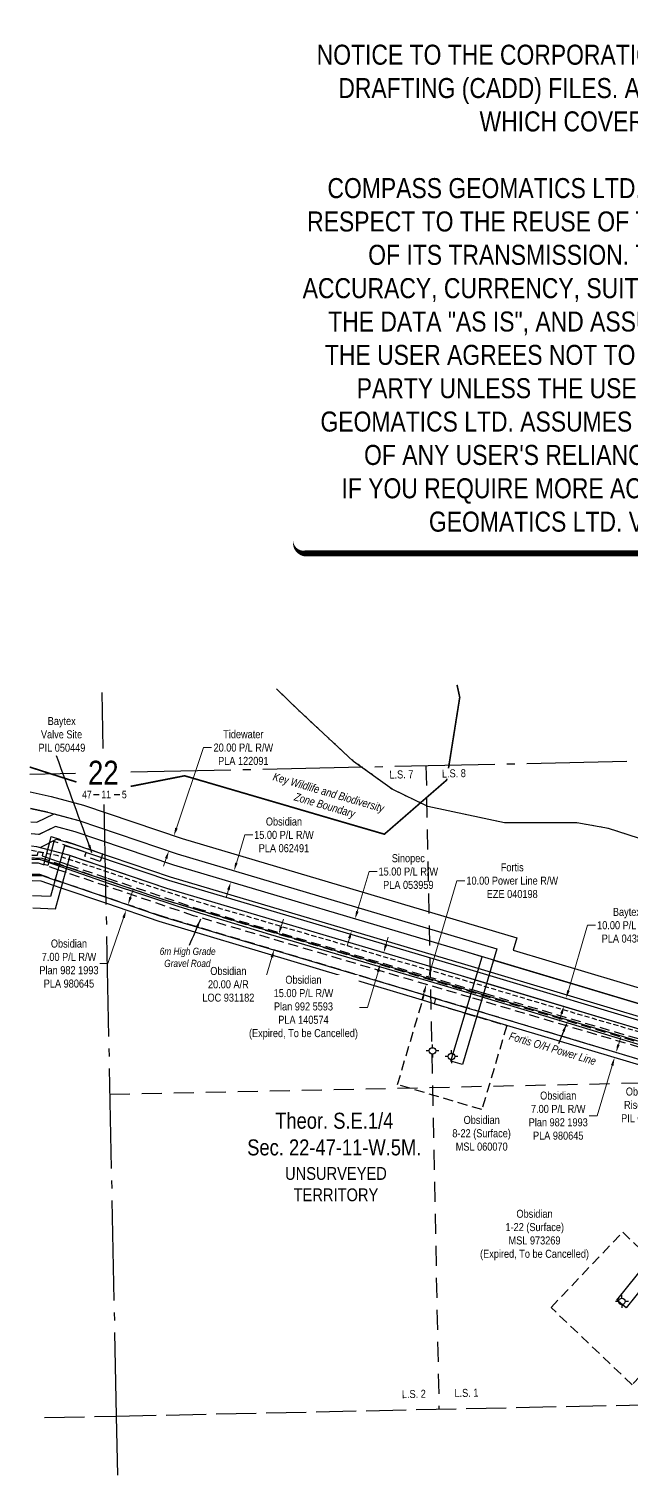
# Model space of a CAD drawing. Extents: x 598714 to 602451, y 5878898 to 5881862.
# Drawn here: x 598714 to 599467, y 5880055 to 5881862 of the extents above; entities that cross this region are included whole.
import ezdxf
from ezdxf.enums import TextEntityAlignment as Align

# ---------------------------------------------------------------- set-up
doc = ezdxf.new("R2010")
doc.units = 0
doc.header["$LTSCALE"] = 5
doc.header["$PDSIZE"] = 0.5
for name, pattern in [('DASHDOT2', [12.7, 6.35, -3.175, 0, -3.175]), ('foc-ACCESSROAD', [3.75, 2.5, -1.25]), ('foc-FLOWLINE', [3.75, 2.5, -1.25]), ('foc-LSD', [8, 5, -3]), ('foc-QUARTERLINE', [33, 25, -3, 2, -3]), ('foc-UNSURVEYED', [12.5, 10, -2.5]), ('foc-WHEELTRACKS', [2, 0.4, -1.6]), ('UG_PIPE', [1.875, 1.25, -0.625])]:
    doc.linetypes.add(name, pattern=pattern)
doc.layers.get('Defpoints').update_dxf_attribs({"color": 9})
for name, color, linetype in [('10', 1, 'Continuous'), ('9', 3, 'Continuous'), ('AS-PIPE-UG', 44, 'UG_PIPE'), ('AS-POWER', 104, 'foc-POWER'), ('AS-WILDLIFE', 131, 'DASHDOT2'), ('C-AR', 13, 'foc-ACCESSROAD'), ('C-RW', 13, 'Continuous'), ('C-SYMBOL', 7, 'Continuous'), ('C-WS', 13, 'foc-ACCESSROAD'), ('CG-SIGNATURES', 7, 'Continuous'), ('F-EZE', 190, 'foc-FLOWLINE'), ('F-RW', 190, 'Continuous'), ('F-WS', 190, 'foc-ACCESSROAD'), ('F-WS-S', 8, 'Continuous'), ('L-QSEC', 8, 'foc-QUARTERLINE'), ('L-SECLBL', 7, 'Continuous'), ('L-SECTION-LSD', 7, 'foc-LSD'), ('L-UNS-T', 3, 'Continuous'), ('L-USEC', 7, 'foc-UNSURVEYED'), ('T-WATER-P3', 160, 'foc-WHEELTRACKS')]:
    doc.layers.add(name, color=color, linetype=linetype)
for name, color, linetype, lineweight in [('C-AR-T', 13, 'Continuous', 9), ('C-RW-T', 13, 'Continuous', 9), ('C-WS-T', 13, 'Continuous', 9), ('F-EZE-T', 190, 'Continuous', 9), ('F-RW-T', 190, 'Continuous', 9), ('F-WS-T', 190, 'Continuous', 9), ('T-TEXT', 48, 'Continuous', 18)]:
    doc.layers.add(name, color=color, linetype=linetype, lineweight=lineweight)
doc.layers.add('DISCLAIMER', color=7, linetype='Continuous', plot=False)
doc.styles.add('100L', font='ARIALN.TTF', dxfattribs={"height": 11})
doc.styles.add('175L', font='ARIALN.TTF', dxfattribs={"height": 20})
doc.styles.add('240', font='ARIALN.TTF', dxfattribs={"height": 30})
doc.styles.add('80', font='ARIALN.TTF', dxfattribs={"height": 10})
doc.styles.add('80CG', font='ARIALN.TTF', dxfattribs={"height": 10})
doc.styles.add('80L', font='ARIALN.TTF', dxfattribs={"height": 10})
doc.styles.add('foc-LtypeFont', font='ARIALN.TTF', dxfattribs={"height": 7.35})
doc.styles.add('SIMPLEX', font='ARIALN.TTF')
doc.linetypes.add('foc-POWER', pattern='A,6,-1,["P",foc-LtypeFont,S=0.2,R=0,X=-0.625,Y=-0.75],-1.24,4', length=12.24)
doc.linetypes.add('foc-TOPO-flowdirection-NOLINE', pattern='A,0,[">",foc-LtypeFont,S=0.3,R=0,X=0,Y=-0.945],-20,[">",foc-LtypeFont,S=0.3,R=0,X=0,Y=-0.945],0', length=20)
doc.dimstyles.new('Compass 5 000', dxfattribs={"dimscale": 5, "dimtxt": 9, "dimasz": 2, "dimexe": 0.2, "dimexo": 0.0625, "dimgap": 0.5, "dimtad": 0, "dimtih": 1, "dimtoh": 1, "dimzin": 0, "dimdsep": 46, "dimtxsty": '80CG', "dimcen": 0.1, "dimse1": 1, "dimse2": 1, "dimclrd": 256, "dimclrt": 256, "dimaunit": 1, "dimadec": 4, "dimazin": 0, "dimtfac": 0.06, "dimtofl": 0, "dimtmove": 0, "dimatfit": 1, "dimfxl": 0.2, "dimtolj": 1, "dimtzin": 0, "dimlwd": -1, "dimarcsym": 0})

# ---------------------------------------------------------------- blocks, each defined once
blk = doc.blocks.new('L-SECLBL')
at = {"layer": '9', "color": 7}
for p, q in [((-5.1, -27.8), (-12.3, -27.8)), ((20.7, -27.8), (13.5, -27.8))]:
    blk.add_line(p, q, dxfattribs=at)
at = {"layer": '10', "color": 2, "style": 'SIMPLEX'}
blk.add_attdef('SEC', text='', height=30, dxfattribs=at).set_placement((0, 0), align=Align.MIDDLE)
at = {"layer": '10', "color": 5, "style": '80L'}
blk.add_attdef('TWP', text='', height=9.5, dxfattribs=at).set_placement((-14.4, -27.4), align=Align.MIDDLE_RIGHT)
blk.add_attdef('RGE', text='', height=9.5, dxfattribs=at).set_placement((3.6, -27.4), align=Align.MIDDLE_CENTER)
blk.add_attdef('MER', text='', height=9.5, dxfattribs=at).set_placement((23.2, -27.4), align=Align.MIDDLE_LEFT)
blk = doc.blocks.new('*D42')
at = {"layer": 'C-AR-T', "transparency": 16777216}
for p, q in [((599029.3, 5880740), (599032.2, 5880749.5)), ((599017.8, 5880701.7), (599007.7, 5880667.9)), ((599007.7, 5880667.9), (598997.7, 5880667.9))]:
    blk.add_line(p, q, dxfattribs=at)
for points in [[(599027.7, 5880740.4), (599030.9, 5880739.5), (599026.4, 5880730.4)], [(599016.2, 5880702.1), (599019.4, 5880701.2), (599020.7, 5880711.2)]]:
    blk.add_solid(points, dxfattribs=at)
at = {"layer": 'Defpoints', "color": 0, "transparency": 16777216}
for p in [(599021.1, 5880732, 0.4), (599015.3, 5880712.8, 0.4), (599020.7, 5880711.2)]:
    blk.add_point(p, dxfattribs=at)
at = {"layer": 'C-AR-T', "transparency": 16777216, "insert": (598963.4, 5880667.9), "char_height": 10, "attachment_point": 5, "style": '80CG'}
blk.add_mtext('\\A1;Obsidian\\P20.00 A/R\\PLOC 931182', dxfattribs=at)
blk = doc.blocks.new('*D43')
at = {"layer": 'C-RW-T', "transparency": 16777216}
for p, q in [((598973.4, 5880819.5), (598983.8, 5880854.6)), ((598983.8, 5880854.6), (598993.8, 5880854.6)), ((598963.5, 5880785.9), (598960.7, 5880776.3))]:
    blk.add_line(p, q, dxfattribs=at)
for points in [[(598971.8, 5880820), (598975, 5880819), (598970.6, 5880809.9)], [(598961.9, 5880786.4), (598965.1, 5880785.4), (598966.3, 5880795.5)]]:
    blk.add_solid(points, dxfattribs=at)
at = {"layer": 'Defpoints', "color": 0, "transparency": 16777216}
for p in [(598953.6, 5880814.9), (598949.4, 5880800.5), (598970.6, 5880809.9)]:
    blk.add_point(p, dxfattribs=at)
at = {"layer": 'C-RW-T', "transparency": 16777216, "insert": (599032.9, 5880854.6), "char_height": 10, "attachment_point": 5, "style": '80CG'}
blk.add_mtext('\\A1;Obsidian\\P15.00 P/L R/W\\PPLA 062491', dxfattribs=at)
blk = doc.blocks.new('*D46')
at = {"layer": 'C-RW-T', "transparency": 16777216}
for p, q in [((599160.4, 5880717.2), (599163.3, 5880726.8)), ((599150.5, 5880683.6), (599137.3, 5880638.8)), ((599137.3, 5880638.8), (599127.3, 5880638.8))]:
    blk.add_line(p, q, dxfattribs=at)
for points in [[(599158.8, 5880717.6), (599162, 5880716.7), (599157.6, 5880707.6)], [(599148.9, 5880684.1), (599152.1, 5880683.1), (599153.4, 5880693.2)]]:
    blk.add_solid(points, dxfattribs=at)
at = {"layer": 'Defpoints', "color": 0, "transparency": 16777216}
for p in [(599134.2, 5880714.5), (599130, 5880700.1), (599153.4, 5880693.2)]:
    blk.add_point(p, dxfattribs=at)
at = {"layer": 'C-RW-T', "transparency": 16777216, "insert": (599057.3, 5880638.8), "char_height": 10, "attachment_point": 5, "style": '80CG', "bg_fill": 3, "box_fill_scale": 1.1, "bg_fill_color": 256, "bg_fill_true_color": 13158600, "bg_fill_transparency": 0}
blk.add_mtext('\\A1;Obsidian\\P15.00 P/L R/W\\PPlan 992 5593\\PPLA 140574\\P(Expired, To be Cancelled)', dxfattribs=at)
blk = doc.blocks.new('*D47')
at = {"layer": 'C-RW-T', "transparency": 16777216}
for p, q in [((598841.1, 5880776.7), (598844.3, 5880786.2)), ((598832.4, 5880751.2), (598812.9, 5880693.8)), ((598812.9, 5880693.8), (598802.9, 5880693.8))]:
    blk.add_line(p, q, dxfattribs=at)
for points in [[(598839.5, 5880777.2), (598842.7, 5880776.2), (598837.9, 5880767.2)], [(598830.8, 5880751.7), (598834, 5880750.6), (598835.6, 5880760.6)]]:
    blk.add_solid(points, dxfattribs=at)
at = {"layer": 'Defpoints', "color": 0, "transparency": 16777216}
for p in [(598787.2, 5880777.1), (598789.5, 5880783.7), (598835.6, 5880760.6)]:
    blk.add_point(p, dxfattribs=at)
at = {"layer": 'C-RW-T', "transparency": 16777216, "insert": (598764.1, 5880693.8), "char_height": 10, "attachment_point": 5, "style": '80CG', "bg_fill": 3, "box_fill_scale": 1.1, "bg_fill_color": 256, "bg_fill_true_color": 13158600, "bg_fill_transparency": 0}
blk.add_mtext('\\A1;Obsidian\\P7.00 P/L R/W\\PPlan 982 1993\\PPLA 980645', dxfattribs=at)
blk = doc.blocks.new('*D48')
at = {"layer": 'C-RW-T', "transparency": 16777216}
for p, q in [((599451, 5880592.5), (599453.9, 5880602)), ((599443.3, 5880566.6), (599424.5, 5880503.8)), ((599424.5, 5880503.8), (599414.5, 5880503.8))]:
    blk.add_line(p, q, dxfattribs=at)
for points in [[(599449.4, 5880592.9), (599452.6, 5880592), (599448.2, 5880582.9)], [(599441.7, 5880567.1), (599444.9, 5880566.1), (599446.2, 5880576.2)]]:
    blk.add_solid(points, dxfattribs=at)
at = {"layer": 'Defpoints', "color": 0, "transparency": 16777216}
for p in [(599454.3, 5880581.1), (599446.2, 5880576.2), (599452.3, 5880574.4)]:
    blk.add_point(p, dxfattribs=at)
at = {"layer": 'C-RW-T', "transparency": 16777216, "insert": (599375.8, 5880503.8), "char_height": 10, "attachment_point": 5, "style": '80CG', "bg_fill": 3, "box_fill_scale": 1.1, "bg_fill_color": 256, "bg_fill_true_color": 13158600, "bg_fill_transparency": 0}
blk.add_mtext('\\A1;Obsidian\\P7.00 P/L R/W\\PPlan 982 1993\\PPLA 980645', dxfattribs=at)
blk = doc.blocks.new('*D51')
at = {"layer": 'Defpoints', "color": 0, "transparency": 16777216}
for p in [(599054.6, 5880724.3), (599051.8, 5880714.7), (599210.9, 5880667.8)]:
    blk.add_point(p, dxfattribs=at)
at = {"layer": 'F-EZE-T', "transparency": 16777216}
for p, q in [((599216.6, 5880687), (599249.2, 5880797.4)), ((599249.2, 5880797.4), (599259.2, 5880797.4)), ((599208.1, 5880658.2), (599205.3, 5880648.6))]:
    blk.add_line(p, q, dxfattribs=at)
for points in [[(599215, 5880687.4), (599218.2, 5880686.5), (599213.8, 5880677.4)], [(599206.5, 5880658.7), (599209.7, 5880657.7), (599210.9, 5880667.8)]]:
    blk.add_solid(points, dxfattribs=at)
at = {"layer": 'F-EZE-T', "transparency": 16777216, "insert": (599318.3, 5880797.4), "char_height": 10, "attachment_point": 5, "style": '80CG'}
blk.add_mtext('\\A1;Fortis\\P10.00 Power Line R/W\\PEZE 040198', dxfattribs=at)
blk = doc.blocks.new('*D54')
at = {"layer": 'Defpoints', "color": 0, "transparency": 16777216}
for p in [(598859.7, 5880865.6), (598895.3, 5880853.6), (598853.3, 5880846.6)]:
    blk.add_point(p, dxfattribs=at)
at = {"layer": 'F-RW-T', "transparency": 16777216}
for p, q in [((598898.5, 5880863), (598932.5, 5880963.7)), ((598932.5, 5880963.7), (598942.5, 5880963.7)), ((598885.7, 5880825.1), (598882.5, 5880815.7))]:
    blk.add_line(p, q, dxfattribs=at)
for points in [[(598896.9, 5880863.6), (598900.1, 5880862.5), (598895.3, 5880853.6)], [(598884.1, 5880825.7), (598887.2, 5880824.6), (598888.9, 5880834.6)]]:
    blk.add_solid(points, dxfattribs=at)
at = {"layer": 'F-RW-T', "transparency": 16777216, "insert": (598982.1, 5880963.7), "char_height": 10, "attachment_point": 5, "style": '80CG'}
blk.add_mtext('\\A1;Tidewater\\P20.00 P/L R/W\\PPLA 122091', dxfattribs=at)
blk = doc.blocks.new('*D55')
at = {"layer": 'Defpoints', "color": 0, "transparency": 16777216}
for p in [(599060.9, 5880767.5), (599056.7, 5880753.1), (599121.8, 5880749.5)]:
    blk.add_point(p, dxfattribs=at)
at = {"layer": 'F-RW-T', "transparency": 16777216}
for p, q in [((599124.6, 5880759.1), (599139.3, 5880808.8)), ((599139.3, 5880808.8), (599149.3, 5880808.8)), ((599114.7, 5880725.5), (599111.9, 5880715.9))]:
    blk.add_line(p, q, dxfattribs=at)
for points in [[(599123, 5880759.6), (599126.2, 5880758.6), (599121.8, 5880749.5)], [(599113.1, 5880726), (599116.3, 5880725), (599117.5, 5880735.1)]]:
    blk.add_solid(points, dxfattribs=at)
at = {"layer": 'F-RW-T', "transparency": 16777216, "insert": (599188.4, 5880808.8), "char_height": 10, "attachment_point": 5, "style": '80CG'}
blk.add_mtext('\\A1;Sinopec\\P15.00 P/L R/W\\PPLA 053959', dxfattribs=at)
blk = doc.blocks.new('*D56')
at = {"layer": 'Defpoints', "color": 0, "transparency": 16777216}
for p in [(599152.1, 5880709.1), (599154.9, 5880718.7), (599385.7, 5880650.5)]:
    blk.add_point(p, dxfattribs=at)
at = {"layer": 'F-RW-T', "transparency": 16777216}
for p, q in [((599388.5, 5880660.1), (599412.6, 5880741.7)), ((599412.6, 5880741.7), (599422.6, 5880741.7)), ((599380, 5880631.3), (599377.2, 5880621.8))]:
    blk.add_line(p, q, dxfattribs=at)
for points in [[(599386.9, 5880660.6), (599390.1, 5880659.6), (599385.7, 5880650.5)], [(599378.4, 5880631.8), (599381.6, 5880630.9), (599382.9, 5880640.9)]]:
    blk.add_solid(points, dxfattribs=at)
at = {"layer": 'F-RW-T', "transparency": 16777216, "insert": (599461.7, 5880741.7), "char_height": 10, "attachment_point": 5, "style": '80CG'}
blk.add_mtext('\\A1;Baytex\\P10.00 P/L R/W\\PPLA 043804', dxfattribs=at)
blk = doc.blocks.new('GABD')
for p, q in [((-0.81, 0), (-1.62, 0)), ((0, 0.81), (0, 1.62)), ((1.62, 0), (0.81, 0)), ((0, -0.81), (0, -1.62))]:
    blk.add_line(p, q)
blk.add_circle((0, 0), 0.8)
blk = doc.blocks.new('Disclaimer_Legal')
at = {"layer": 'DISCLAIMER', "color": 254, "flags": 128}
blk.add_lwpolyline([(-3612.9, -1104.6, 37.5, 37.5, 0), (4096.1, -1104.6, 37.5, 37.5, 0.414214), (4171.1, -1029.6, 37.5, 37.5, 0), (4171.1, 2078.7, 37.5, 0, 0.414214), (4096.1, 2153.7, 0, 0, 0), (-3612.9, 2153.7, 0, 0, 0.414214), (-3687.9, 2078.7, 0, 0, 0), (-3687.9, -1029.6, 0, 37.5, 0.414214)], format="xyseb", close=True, dxfattribs=at)
at = {"layer": 'DISCLAIMER', "color": 254, "insert": (241.6, 533.9), "char_height": 125, "width": 7717.568, "attachment_point": 5, "style": '80'}
blk.add_mtext('NOTICE TO THE CORPORATION, PERSON &/OR PERSONS REGARDING THIS COMPUTER AIDED DESIGN AND DRAFTING (CADD) FILES. ACCEPTANCE OF THE CADD DATA IS BASED ON THE FOLLOWING DISCLAIMER WHICH COVERS ALL CADD DATA RECIEVED FROM COMPASS GEOMATICS LTD.\\P{\\fArial Narrow|b1|i0|c0|p34;DISCLAIMER}\\PCOMPASS GEOMATICS LTD. MAKES NO REPRESENTATION OR WARRANTIES, EXPRESS OR IMPLIED, WITH RESPECT TO THE REUSE OF THE DATA PROVIDED HEREWITH, REGARDLESS OF ITS FORMAT OR THE MEANS OF ITS TRANSMISSION. THERE IS NO GUARANTEE OR REPRESENTATION TO THE USER AS TO THE ACCURACY, CURRENCY, SUITABILITY OR RELIABILITY OF THIS DATA FOR ANY PURPOSE. THE USER ACCEPTS THE DATA "AS IS", AND ASSUMES ALL RISKS ASSOCIATED WITH ITS USE. BY ACCEPTANCE OF THIS DATA, THE USER AGREES NOT TO TRANSMIT THIS DATA OR PROVIDE ACCESS OR ANY PART OF IT TO ANOTHER PARTY UNLESS THE USER SHALL INCLUDE WITH THE DATA A COPY OF THIS DISCLAIMER. COMPASS GEOMATICS LTD. ASSUMES NO RESPONSIBILITY FOR ACTUAL OR CONSEQUENTIAL DAMAGE AS A RESULT OF ANY USER\'S RELIANCE ON THIS DATA. THIS CADD FILE IS FOR ILLUSTRATION PURPOSES ONLY.\\PIF YOU REQUIRE MORE ACCURATE INFORMATION, PLEASE CONTACT DARCI ANGLEHART AT COMPASS GEOMATICS LTD. VIA EMAIL: darci.anglehart@compassgeomatics.ca OR CELL: 506-961-7292', dxfattribs=at)

msp = doc.modelspace()

# ---------------------------------------------------------------- linework, layer by layer
at = {"color": 4}
msp.add_line((598769.536, 5880838.153, 0.436), (598758.461, 5880841.089, 0.436), dxfattribs=at)
at = {"layer": 'AS-PIPE-UG', "flags": 128}
msp.add_lwpolyline([(598717.368, 5880835.602), (598749.02, 5880829.211), (598802.767, 5880811.801), (598851.947, 5880794.913), (598904.817, 5880777.625), (598953.334, 5880762.767), (598984.961, 5880753.67), (599028.617, 5880740.661), (599102.987, 5880719.053), (599164.291, 5880700.556), (599208.079, 5880687.715), (599266.247, 5880670.754), (599345.004, 5880647.036), (599479.476, 5880607.941), (599582.352, 5880572.445), (599611.226, 5880562.604), (599646.098, 5880548.874)], dxfattribs=at)
at = {"layer": 'AS-POWER', "flags": 128}
msp.add_lwpolyline([(598717.625, 5880824.185), (598728.602, 5880824.071), (598814.253, 5880794.106), (598901.335, 5880765.09), (599016.274, 5880730.34), (599255.601, 5880659.605), (599533.878, 5880575.702), (599630.341, 5880542.005), (599638.305, 5880535.239)], dxfattribs=at)
at = {"layer": 'AS-WILDLIFE', "const_width": 2, "flags": 128}
for points in [[(599249.291, 5881042.078), (599252.687, 5881026.5), (599236.25, 5880923), (599235, 5880922), (599158.438, 5880855.5), (599091.5, 5880875), (599033.5, 5880892), (598908.687, 5880928.5), (598841.108, 5880915.242)], [(598773.463, 5880920.695), (598715.025, 5880939.431)]]:
    msp.add_lwpolyline(points, dxfattribs=at)
at = {"layer": 'C-AR'}
for points in [[(599645.775, 5880074.116), (599631.861, 5880504.912), (599616.909, 5880537.022), (599578.672, 5880564.657), (598881.841, 5880773.719), (598730.792, 5880825.271), (598717.593, 5880825.592)], [(598718.045, 5880805.584), (598727.238, 5880805.36), (598875.738, 5880754.678), (599569.696, 5880546.478), (599600.982, 5880523.867), (599612.012, 5880500.18), (599625.789, 5880073.643)]]:
    msp.add_lwpolyline(points, dxfattribs=at)
at = {"layer": 'C-RW'}
for points in [[(598717.25, 5880840.82), (598723.378, 5880840.345), (598763.345, 5880829.699), (598885.944, 5880788.071), (599254.554, 5880678.819), (599282.991, 5880670.336), (599526.482, 5880597.414)], [(599521.768, 5880583.174), (599250.274, 5880664.449), (598881.402, 5880773.779), (598759, 5880815.34), (598720.848, 5880825.503), (598717.59, 5880825.755)]]:
    msp.add_lwpolyline(points, dxfattribs=at)
at = {"layer": 'C-RW', "elevation": 0.436}
for points in [[(598718.078, 5880804.097), (598730.531, 5880803.805), (598746.82, 5880798.256), (598756.306, 5880795.025), (598811.356, 5880776.273), (598878.92, 5880753.258), (599208.208, 5880654.69), (599222.573, 5880650.391), (599261.568, 5880638.721), (599275.931, 5880634.423), (599561.733, 5880548.897)], [(599484.746, 5880564.637), (599311.539, 5880616.468), (599273.883, 5880627.564), (599259.521, 5880631.867), (599220.568, 5880643.695), (599206.202, 5880647.991), (598876.789, 5880746.595), (598811.506, 5880768.832), (598754.466, 5880788.262), (598744.981, 5880791.494), (598729.294, 5880796.837), (598718.236, 5880797.097)], [(599496.996, 5880308.692), (599460.861, 5880263.838), (599449.19, 5880273.24), (599486.955, 5880320.119)]]:
    msp.add_lwpolyline(points, dxfattribs=at)
at = {"layer": 'C-RW'}
for points in [[(598716.57, 5880870.95, 0), (598723.845, 5880870.386, 0), (598745.584, 5880880.979, 0), (598776.38, 5880872.776, 0), (598899.571, 5880830.947, 0), (599299.188, 5880712.411, 0.436)], [(599299.188, 5880712.411, 0.436), (599256.047, 5880567.683, 0.436), (599241.678, 5880571.966, 0.436), (599280.541, 5880702.342, 0), (599263.115, 5880707.558, 0), (598895.029, 5880816.655, 0), (598772.035, 5880858.417, 0), (598747.127, 5880865.052, 0), (598726.75, 5880855.122, 0), (598716.91, 5880855.885, 0)]]:
    msp.add_polyline3d(points, dxfattribs=at)
at = {"layer": 'C-WS', "elevation": 0.436}
for points in [[(599311.539, 5880616.468), (599280.336, 5880511.311), (599174.927, 5880542.59), (599206.202, 5880647.991), (599208.208, 5880654.69), (599222.573, 5880650.391), (599220.568, 5880643.695), (599259.521, 5880631.867), (599273.883, 5880627.564), (599311.539, 5880616.468)], [(599557.673, 5880261.713), (599603.453, 5880152.05), (599606.535, 5880144.679), (599607.17, 5880143.155), (599608.389, 5880143.227), (599623.36, 5880144.115), (599623.685, 5880134.136), (599624.012, 5880124.136), (599609.04, 5880123.246), (599594.195, 5880122.364), (599585.072, 5880144.217), (599542.617, 5880245.91), (599468.084, 5880167.669), (599366.806, 5880264.15), (599456.395, 5880358.195), (599492.684, 5880323.623), (599503.914, 5880312.925), (599557.673, 5880261.713)]]:
    msp.add_lwpolyline(points, close=True, dxfattribs=at)
at = {"layer": 'F-EZE'}
for points in [[(598717.508, 5880829.354), (598724.784, 5880829.287), (598725.497, 5880833.633), (598731.417, 5880832.664), (598730.702, 5880828.292), (598736.386, 5880826.367), (598741.137, 5880824.757), (598754.082, 5880820.373), (598763.571, 5880817.158), (598812.452, 5880800.601), (598922.896, 5880763.189), (599269.419, 5880660.948), (599283.797, 5880656.706), (599517.045, 5880587.898)], [(599642.493, 5880074.039), (599640.904, 5880133.138), (599640.501, 5880146.544), (599640.447, 5880148.338), (599630.59, 5880512.008), (599630.304, 5880522.941), (599629.938, 5880537.002), (599628.842, 5880537.393), (599624.612, 5880538.902), (599607.486, 5880545.012), (599597.402, 5880548.61), (599577.485, 5880555.716), (599566.194, 5880559.744), (599513.947, 5880578.385), (599280.937, 5880647.124), (599266.558, 5880651.362), (598919.874, 5880753.652), (598812.666, 5880789.968), (598760.941, 5880807.489), (598751.452, 5880810.704), (598726.155, 5880819.273), (598717.734, 5880819.351)]]:
    msp.add_lwpolyline(points, dxfattribs=at)
at = {"layer": 'F-RW', "flags": 128}
for points in [[(598715.728, 5880908.299), (598741.978, 5880902.629), (598782.173, 5880891.922), (598905.63, 5880850.002), (599324.074, 5880725.881), (599319.487, 5880710.501), (599319.496, 5880710.499), (599542.413, 5880644.007), (599576.493, 5880631.728), (599595.299, 5880624.953), (599605.124, 5880621.414), (599628.453, 5880613.309), (599644.02, 5880607.901), (599646.102, 5880607.178), (599652.85, 5880606.958), (599833.448, 5880601.082), (600424.438, 5880678.782), (600443.634, 5880682.525), (600449.988, 5880683.764), (600462.3, 5880686.163), (600480.737, 5880689.774), (600498.573, 5880693.238), (600499.209, 5880693.362), (600516.353, 5880696.698)], [(598716.191, 5880887.746), (598737.292, 5880883.188), (598776.38, 5880872.776), (598899.571, 5880830.947), (599299.194, 5880712.409), (599294.908, 5880698.041), (599535.91, 5880625.894), (599598.384, 5880603.197), (599644.304, 5880587.235), (599652.2, 5880586.978), (599834.432, 5880581.048), (600427.658, 5880659.041), (600447.46, 5880662.903), (600453.814, 5880664.142), (600466.123, 5880666.54), (600484.564, 5880670.152), (600502.384, 5880673.613), (600503.036, 5880673.74), (600516.778, 5880676.415)], [(600515.714, 5880727.124), (600478.682, 5880719.917), (600408.565, 5880576.97), (600269.781, 5880514.814), (600147.184, 5880446.582), (600098.312, 5880461.19), (600089.438, 5880431.501), (599757.844, 5880530.615), (599660.078, 5880557.696), (599647.117, 5880563.458), (599630.085, 5880571.012), (599591.689, 5880584.36), (599529.625, 5880606.907), (599257.408, 5880688.399), (598888.972, 5880797.599), (598769.536, 5880838.153), (598758.461, 5880841.089), (598741.21, 5880777.628), (598718.656, 5880778.5)], [(598718.994, 5880763.483), (598747.422, 5880762.382), (598765.53, 5880828.957), (598885.944, 5880788.071), (599254.554, 5880678.819), (599526.482, 5880597.414), (599588.341, 5880574.941), (599626.411, 5880561.707), (599643.064, 5880554.321), (599656.695, 5880548.261), (599755.078, 5880521.009), (600096.152, 5880419.061), (600105.026, 5880448.75), (600148.361, 5880435.797), (600274.263, 5880505.869), (600415.948, 5880569.324), (600482.707, 5880705.426), (600516.033, 5880711.911)]]:
    msp.add_lwpolyline(points, dxfattribs=at)
at = {"layer": 'F-RW', "elevation": 0.436}
msp.add_lwpolyline([(598737.292, 5880883.188), (598716.191, 5880887.746)], dxfattribs=at)
at = {"layer": 'F-RW'}
for points in [[(599988.384, 5880482.571), (599763.375, 5880549.827), (599666.837, 5880576.568), (599637.438, 5880589.621), (599598.384, 5880603.197), (599535.91, 5880625.894), (599263.115, 5880707.558), (598895.029, 5880816.655), (598772.035, 5880858.417), (598747.127, 5880865.052), (598726.539, 5880855.019), (598725.908, 5880855.187), (598716.91, 5880855.885)], [(598717.25, 5880840.82), (598723.378, 5880840.345), (598728.082, 5880839.092), (598748.669, 5880849.125), (598767.69, 5880844.058), (598890.486, 5880802.363), (599258.834, 5880693.189), (599531.196, 5880611.654), (599593.363, 5880589.069), (599631.924, 5880575.664), (599661.766, 5880562.415), (599759.227, 5880535.418), (599989.339, 5880466.637), (600064.298, 5880499.323), (600061.903, 5880504.816), (600058.307, 5880513.061), (599988.384, 5880482.571)]]:
    msp.add_lwpolyline(points, dxfattribs=at)
at = {"layer": 'F-WS'}
msp.add_lwpolyline([(598741.814, 5880852.839), (598769.747, 5880843.377), (598787.289, 5880837.434), (598806.22, 5880830.976), (598804.666, 5880826.389), (598803.025, 5880821.545), (598784.081, 5880827.962), (598785.688, 5880832.729), (598769.173, 5880838.247), (598768.133, 5880838.525), (598745.338, 5880846.366), (598742.467, 5880834.987), (598739.948, 5880825.001), (598739.544, 5880823.403), (598738.804, 5880820.47), (598737.737, 5880816.241), (598732.889, 5880817.465), (598733.971, 5880821.75), (598734.796, 5880825.02), (598735.196, 5880826.61), (598737.637, 5880836.27), (598740.423, 5880847.328), (598741.814, 5880852.839)], close=True, dxfattribs=at)
at = {"layer": 'L-QSEC', "flags": 128}
for points in [[(598805.003, 5881032.541), (598806.417, 5880962.53)], [(598841.548, 5880933.278), (599613.808, 5880949.875)], [(598715.225, 5880930.563), (598772.282, 5880931.789)], [(598807.83, 5880892.545), (598823.258, 5880128.408)], [(598823.258, 5880128.408), (598824.746, 5880054.698)]]:
    msp.add_lwpolyline(points, dxfattribs=at)
at = {"layer": 'L-SECTION-LSD'}
for p, q in [((599210.415, 5880941.205), (599226.737, 5880137.067)), ((598815.14, 5880530.472), (599622.012, 5880547.8))]:
    msp.add_line(p, q, dxfattribs=at)
at = {"layer": 'L-USEC', "flags": 128}
for points in [[(598823.258, 5880128.408), (599630.216, 5880145.726)], [(598733.363, 5880126.479), (598823.257, 5880128.408)]]:
    msp.add_lwpolyline(points, dxfattribs=at)
at = {"layer": 'T-WATER-P3', "flags": 128}
msp.add_lwpolyline([(599779.161, 5880662.349), (599717.352, 5880646.287), (599667.901, 5880657.785), (599637.548, 5880697.132), (599598.097, 5880759.885), (599547.971, 5880808.569), (599488.978, 5880846.326), (599438.634, 5880862.626), (599399.066, 5880869.755), (599308.506, 5880869.643), (599212.89, 5880890.085), (599168.257, 5880911.621), (599120.049, 5880946.505), (599050.466, 5881010.823), (599023.648, 5881037.234)], dxfattribs=at)
at = {"layer": 'T-WATER-P3', "linetype": 'foc-TOPO-flowdirection-NOLINE', "flags": 128}
msp.add_lwpolyline([(599779.161, 5880662.349), (599717.352, 5880646.287), (599667.901, 5880657.785), (599637.548, 5880697.132), (599598.097, 5880759.885), (599547.971, 5880808.569), (599488.978, 5880846.326), (599438.634, 5880862.626), (599399.066, 5880869.755), (599308.506, 5880869.643), (599212.89, 5880890.085), (599168.257, 5880911.621), (599120.049, 5880946.505), (599050.466, 5881010.823), (599023.648, 5881037.234)], dxfattribs=at)

# ---------------------------------------------------------------- block references
at = {"layer": 'CG-SIGNATURES', "xscale": 0.2, "yscale": 0.2, "zscale": 0.2}
msp.add_blockref('Disclaimer_Legal', (599782.003, 5881427.255), dxfattribs=at)
at = {"layer": 'F-WS-S', "xscale": 5.000000000000052, "yscale": 5.000000000000052, "zscale": 5.000000000000052}
for p in [(599218.645, 5880584.726), (599242.387, 5880577.649), (599455.447, 5880271.696)]:
    msp.add_blockref('GABD', p, dxfattribs=at)
at = {"layer": 'L-SECLBL'}
msp.add_blockref('L-SECLBL', (598807.022, 5880932.536), dxfattribs=at).add_auto_attribs({'SEC': '22', 'TWP': '47', 'RGE': '11', 'MER': '5'})

# ---------------------------------------------------------------- texts
at = {"layer": 'AS-POWER', "insert": (599315.993, 5880608.734), "char_height": 9.99577, "attachment_point": 1, "rotation": 343.340632, "style": '80L'}
msp.add_mtext_dynamic_manual_height_columns('\\pi0.32612;{\\fArial Narrow|b0|i1|c0|p34;Fortis O/H Power Line}', width=112.45346, gutter_width=49.979, heights=[0], dxfattribs=at)
at = {"layer": 'AS-WILDLIFE', "insert": (599085.899, 5880898.313), "char_height": 10, "attachment_point": 5, "rotation": 343.6639, "style": '240'}
msp.add_mtext_dynamic_manual_height_columns('{\\fArial Narrow|b0|i1|c0|p34;Key Wildlife and Biodiversity Zone Boundary}', width=144.70437, gutter_width=45, heights=[0], dxfattribs=at)
at = {"layer": 'C-SYMBOL', "color": 3, "insert": (599095.813, 5880507.493), "char_height": 20, "width": 215.98445, "attachment_point": 2, "style": '175L'}
msp.add_mtext('Theor. S.E.1/4 \\PSec. 22-47-11-W.5M.', dxfattribs=at)
at = {"layer": 'C-WS-T', "char_height": 9.9957, "attachment_point": 1, "style": '80L'}
for s, width, insert in [('\\pi33.47687;Obsidian\\P\\pi19.36629;8-22 (Surface)\\P\\pi23.62435;MSL 060070', 110.76846, (599224.046, 5880503.485, 0.436)), ('\\pi45.89657;Obsidian\\P\\pi32.17123;1-22 (Surface)\\P\\pi36.02019;MSL 973269\\P\\pi0.39431;(Expired, To be Cancelled)', 135.60786, (599277.691, 5880386.229, 0.436))]:
    msp.add_mtext_dynamic_manual_height_columns(s, width=width, gutter_width=49.979, heights=[0], dxfattribs=dict(at, insert=insert))
at = {"layer": 'F-WS-T', "insert": (598720.302, 5881001.933, 0.436), "char_height": 9.9957, "attachment_point": 1, "style": '80L'}
msp.add_mtext_dynamic_manual_height_columns('\\pi17.23946;Baytex\\P\\pi8.77789;Valve Site\\P\\pi5.68918;PIL 050449', width=68.56386, gutter_width=49.979, heights=[0], dxfattribs=at)
at = {"layer": 'L-UNS-T', "color": 3, "insert": (599097.913, 5880418.127), "char_height": 16, "attachment_point": 5, "style": '80L'}
msp.add_mtext_dynamic_manual_height_columns('UNSURVEYED TERRITORY', width=126.41375, gutter_width=47.5, heights=[0], dxfattribs=at)
at = {"layer": 'T-TEXT', "insert": (598871.588, 5880713.599, 0.436), "char_height": 8.99613, "attachment_point": 1, "style": '80L'}
msp.add_mtext_dynamic_manual_height_columns('\\pi5.96563;{\\fArial Narrow|b0|i1|c0|p18;6m High Grade \\P\\pi11.66953;Gravel Road}', width=80.69707, gutter_width=47.48, heights=[0], dxfattribs=at)

# ---------------------------------------------------------------- dimensions: what is measured, and where the dimension line sits
at = {"layer": 'C-AR-T'}
dim = msp.add_linear_dim(base=(599020.66, 5880711.23), p1=(599021.08, 5880731.976, 0.436), p2=(599015.335, 5880712.828, 0.436), angle=253.299673, text='Obsidian\\P20.00 A/R\\PLOC 931182', dimstyle='Compass 5 000', dxfattribs=at)
dim.commit()
dim.dimension.update_dxf_attribs({"geometry": '*D42', "text_midpoint": (598963.393, 5880667.91), "dimtype": 161})
at = {"layer": 'C-RW-T'}
dim = msp.add_linear_dim(base=(598970.58, 5880809.889, 0.073), p1=(598949.358, 5880800.517, 0.073), p2=(598953.609, 5880814.904, 0.073), angle=73.538734, text='Obsidian\\P15.00 P/L R/W\\PPLA 062491', dimstyle='Compass 5 000', dxfattribs=at)
dim.commit()
dim.dimension.update_dxf_attribs({"geometry": '*D43', "text_midpoint": (599032.866, 5880854.563, 0.073), "dimtype": 161})
at = {"layer": 'F-RW-T'}
dim = msp.add_linear_dim(base=(598895.273, 5880853.558), p1=(598853.339, 5880846.629), p2=(598859.748, 5880865.576), angle=71.309571, text='Tidewater\\P20.00 P/L R/W\\PPLA 122091', dimstyle='Compass 5 000', dxfattribs=at)
dim.commit()
dim.dimension.update_dxf_attribs({"geometry": '*D54', "text_midpoint": (598982.088, 5880963.743), "dimtype": 161})

# ---------------------------------------------------------------- leaders
at = {"layer": 'AS-POWER', "path_type": 1}
msp.add_leader([(599386.133, 5880618.405), (599376.215, 5880593.489)], dimstyle='Compass 5 000', override={"dimgap": 0.5, "dimtad": 0}, dxfattribs=at)
at = {"layer": 'F-WS-T', "path_type": 1}
msp.add_leader([(598792.82, 5880832.309, 0.436), (598748.492, 5880953.404, 0.436)], dimstyle='Compass 5 000', override={"dimgap": 0.5, "dimtad": 0}, dxfattribs=at)
at = {"layer": 'T-TEXT', "path_type": 1}
msp.add_leader([(598928.469, 5880749.234, 0.436), (598914.37, 5880716.27, 0.436)], dimstyle='Compass 5 000', override={"dimgap": 0.5, "dimtad": 0}, dxfattribs=at)

# ---------------------------------------------------------------- next in the draw order: texts
at = {"layer": 'L-SECTION-LSD', "attachment_point": 1, "rotation": 1.162754, "style": '100L', "bg_fill": 3, "box_fill_scale": 1.15, "bg_fill_color": 256, "bg_fill_transparency": 0}
for s, width, insert, char_height in [('L.S. 8', 30.38827, (599230.307, 5880936.232), 9.9958), ('\\pi2.30514;L.S. 7', 30.8674, (599162.39, 5880934.854), 9.99577), ('\\pi2.13955;L.S. 2', 30.64044, (599178.103, 5880160.704), 9.99577), ('L.S. 1', 29.97849, (599246.02, 5880162.083), 9.9958)]:
    msp.add_mtext_dynamic_manual_height_columns(s, width=width, gutter_width=54.977, heights=[0], dxfattribs=dict(at, insert=insert, char_height=char_height))

# ---------------------------------------------------------------- next in the draw order: dimensions: what is measured, and where the dimension line sits
at = {"layer": 'C-RW-T'}
for base, p1, p2, angle, text, picture, middle in [((598835.629, 5880760.616, 0.436), (598789.491, 5880783.721, 0.436), (598787.236, 5880777.1, 0.436), 251.189277, 'Obsidian\\P7.00 P/L R/W\\PPlan 982 1993\\PPLA 980645', '*D47', (598764.146, 5880693.835, 0.436)), ((599153.357, 5880693.193), (599134.23, 5880714.486), (599129.979, 5880700.101), 253.538757, 'Obsidian\\P15.00 P/L R/W\\PPlan 992 5593\\PPLA 140574\\P(Expired, To be Cancelled)', '*D46', (599057.335, 5880638.76)), ((599446.157, 5880576.188, 0.436), (599454.278, 5880581.058, 0.436), (599452.273, 5880574.357, 0.436), 253.337968, 'Obsidian\\P7.00 P/L R/W\\PPlan 982 1993\\PPLA 980645', '*D48', (599375.759, 5880503.807, 0.436))]:
    dim = msp.add_linear_dim(base=base, p1=p1, p2=p2, angle=angle, text=text, dimstyle='Compass 5 000', override={"dimtfill": 1}, dxfattribs=at)
    dim.commit()
    dim.dimension.update_dxf_attribs({"geometry": picture, "text_midpoint": middle, "dimtype": 161})

# ---------------------------------------------------------------- next in the draw order: texts
at = {"layer": 'C-WS-T', "insert": (599448.245, 5880538.927, 0.436), "char_height": 9.9957, "attachment_point": 1, "style": '80L', "bg_fill": 3, "box_fill_scale": 1.15, "bg_fill_color": 256, "bg_fill_true_color": 256, "bg_fill_transparency": 0}
msp.add_mtext_dynamic_manual_height_columns('\\pi12.07687;Obsidian\\P\\pi9.8575;Riser Site\\P\\pi6.19263;PIL 060911', width=67.96847, gutter_width=49.979, heights=[0], dxfattribs=at)

# ---------------------------------------------------------------- next in the draw order: dimensions: what is measured, and where the dimension line sits
at = {"layer": 'F-EZE-T'}
dim = msp.add_linear_dim(base=(599210.946, 5880667.776), p1=(599054.584, 5880724.34), p2=(599051.753, 5880714.747), angle=253.561065, text='Fortis\\P10.00 Power Line R/W\\PEZE 040198', dimstyle='Compass 5 000', dxfattribs=at)
dim.commit()
dim.dimension.update_dxf_attribs({"geometry": '*D51', "text_midpoint": (599318.345, 5880797.443), "dimtype": 161})
at = {"layer": 'F-RW-T'}
for base, p1, p2, angle, text, picture, middle in [((599121.783, 5880749.499), (599056.654, 5880753.068), (599060.913, 5880767.485), 73.538903, 'Sinopec\\P15.00 P/L R/W\\PPLA 053959', '*D55', (599188.378, 5880808.759)), ((599385.695, 5880650.528), (599152.109, 5880709.119), (599154.943, 5880718.71), 73.538786, 'Baytex\\P10.00 P/L R/W\\PPLA 043804', '*D56', (599461.706, 5880741.652))]:
    dim = msp.add_linear_dim(base=base, p1=p1, p2=p2, angle=angle, text=text, dimstyle='Compass 5 000', dxfattribs=at)
    dim.commit()
    dim.dimension.update_dxf_attribs({"geometry": picture, "text_midpoint": middle, "dimtype": 161})

doc.saveas('drawing.dxf')
